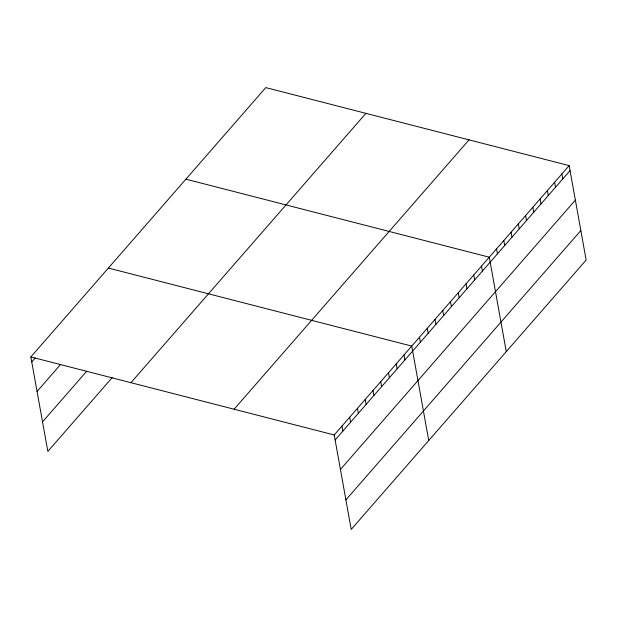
<?xml version="1.0" encoding="UTF-8"?>
<svg xmlns="http://www.w3.org/2000/svg" width="617" height="617" viewBox="0 0 617 617"><rect width="100%" height="100%" fill="white"/><g stroke="black" fill="none" stroke-linecap="round" stroke-linejoin="round"><path stroke-width="0.93" d="M112.255 377.542L47.841 451.389L30.85 356.95L265.788 87.599L569.159 165.611L586.15 260.05L351.212 529.401L334.221 434.97L569.159 165.611M31.745 361.932L35.323 357.829M37.059 391.456L60.319 364.786M42.534 421.866L86.665 371.272M130.958 382.694L365.904 113.343M234.105 409.218L469.043 139.866M335.116 439.952L570.054 170.6M340.422 469.468L575.368 200.116M345.898 499.886L580.836 230.534M185.91 179.177L489.281 257.196L506.272 351.628M108.384 268.063L411.747 346.083L428.738 440.515M30.85 356.95L334.221 434.97M561.894 173.94L562.797 178.922M554.637 182.262L555.531 187.252M547.372 190.591L548.266 195.574M540.114 198.913L541.009 203.903M532.849 207.243L533.744 212.225M525.584 215.564L526.486 220.547M518.326 223.894L519.221 228.876M511.061 232.216L511.963 237.198M503.804 240.545L504.698 245.527M496.538 248.867L497.433 253.849M481.522 266.081L482.425 271.064M473.771 274.974L474.666 279.956M466.02 283.859L466.915 288.841M458.269 292.751L459.164 297.733M450.51 301.636L451.413 306.618M442.759 310.528L443.654 315.511M435.008 319.413L435.903 324.395M427.257 328.306L428.152 333.288M419.498 337.19L420.401 342.173M403.996 354.968L404.891 359.95M396.245 363.86L397.14 368.843M388.486 372.745L389.389 377.727M380.735 381.638L381.63 386.62M372.984 390.522L373.879 395.505M365.233 399.415L366.128 404.397M357.474 408.3L358.377 413.282M349.723 417.192L350.618 422.175M341.972 426.077L342.867 431.059"/></g></svg>
